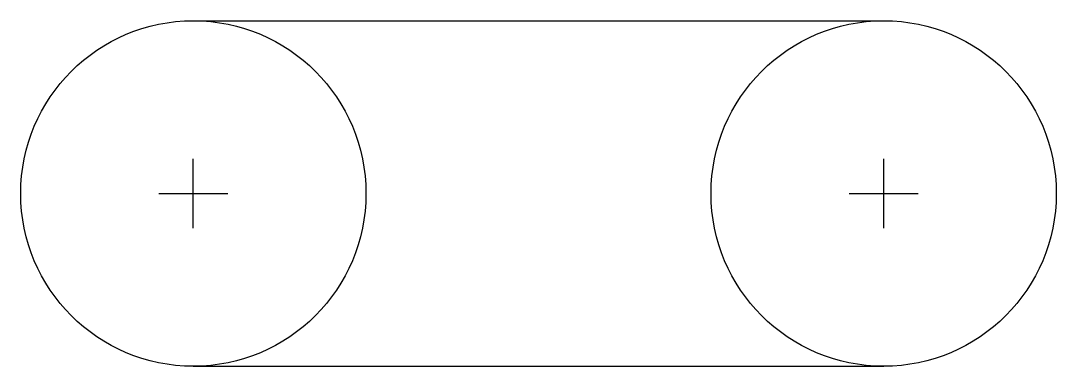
# Model space of a CAD drawing. Header units: metres. Extents: x 10 to 130, y 10 to 50.
import ezdxf

# ---------------------------------------------------------------- set-up
doc = ezdxf.new("R2010")
doc.units = ezdxf.units.M
doc.layers.add('GUIDE', color=3, linetype='Continuous')
doc.layers.add('OUTER', color=7, linetype='Continuous')

msp = doc.modelspace()

# ---------------------------------------------------------------- linework, layer by layer
at = {"layer": 'GUIDE'}
for p, q in [((30, 26), (30, 34)), ((110, 26), (110, 34)), ((26, 30), (34, 30)), ((106, 30), (114, 30))]:
    msp.add_line(p, q, dxfattribs=at)
for centre in [(30, 30), (110, 30)]:
    msp.add_circle(centre, 20, dxfattribs=at)
at = {"layer": 'OUTER'}
for p, q in [((30, 50), (110, 50)), ((30, 10), (110, 10))]:
    msp.add_line(p, q, dxfattribs=at)

doc.saveas('drawing.dxf')
